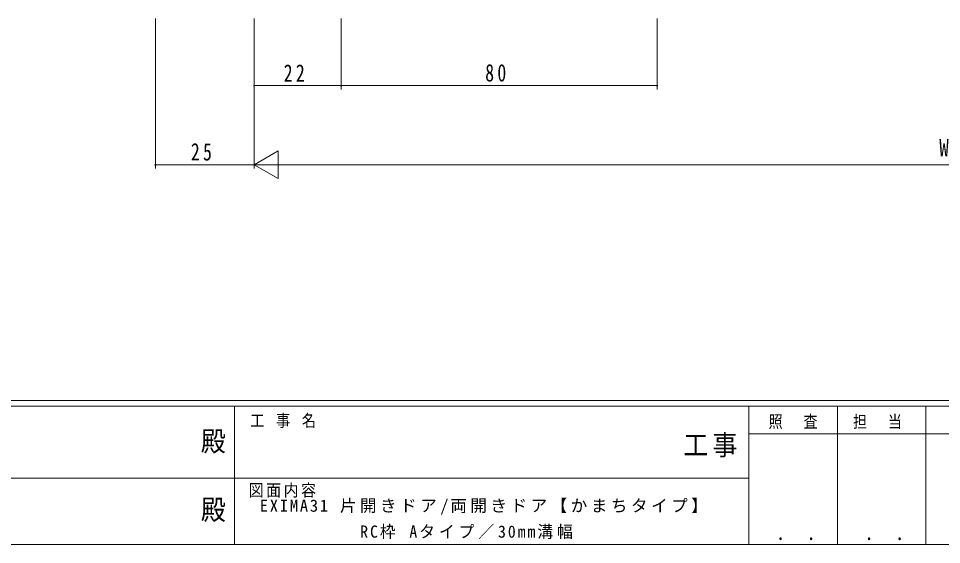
# Model space of a CAD drawing. Units: millimetres on the paper. Extents: x -398 to 398, y -282 to 282.
# Drawn here: x -62.5 to 171.2, y -282.1 to -149 of the extents above; entities that cross this region are included whole.
import ezdxf
from ezdxf.enums import TextEntityAlignment as Align

# ---------------------------------------------------------------- set-up
doc = ezdxf.new("R2010")
doc.units = ezdxf.units.MM
doc.layers.add('0-1_YKK_ZWAK', color=7, linetype='Continuous', lineweight=18)
doc.layers.add('0-6_YKK_D', color=6, linetype='Continuous', lineweight=18)
doc.layers.add('0-2_USER1', color=7, linetype='Continuous')
doc.styles.add('ＭＳ ゴシック', font='')
doc.styles.get('ＭＳ ゴシック').set_extended_font_data('MS Gothic')

msp = doc.modelspace()

# ---------------------------------------------------------------- linework, layer by layer
at = {"layer": '0-1_YKK_ZWAK'}
for p, q in [((377.192, -245.7), (-392.808, -245.7)), ((339.392, -247.1), (-392.808, -247.1)), ((-7.808, -247.1), (-7.808, -282.1)), ((122.392, -247.1), (122.392, -282.1)), ((144.792, -247.1), (144.792, -282.1)), ((167.192, -247.1), (167.192, -282.1)), ((190.576, -254.099), (122.392, -254.099)), ((-135.208, -265.299), (-6.408, -265.299)), ((-6.408, -265.299), (122.392, -265.299)), ((-392.808, -282.1), (339.392, -282.1))]:
    msp.add_line(p, q, dxfattribs=at)
at = {"layer": '0-6_YKK_D'}
for p, q in [((-27.808, -149.006), (-27.808, -187.006)), ((-2.808, -149.006), (-2.808, -167.006)), ((-2.808, -149.006), (-2.808, -187.006)), ((-2.808, -149.006), (-2.808, -187.006)), ((19.192, -149.006), (19.192, -167.006)), ((19.192, -149.006), (19.192, -167.006)), ((99.192, -149.006), (99.192, -167.006)), ((19.192, -166.006), (-2.808, -166.006)), ((99.192, -166.006), (19.192, -166.006)), ((-2.808, -186.006), (3.254, -182.506)), ((3.254, -189.506), (3.254, -182.506)), ((-2.808, -186.006), (-27.808, -186.006)), ((-2.808, -186.006), (9.316, -186.006)), ((-2.808, -186.006), (3.254, -189.506)), ((4.192, -186.006), (340.192, -186.006))]:
    msp.add_line(p, q, dxfattribs=at)
for centre, start, end in [((-2.808, -166.006), 0, 180), ((-2.808, -166.006), 180, 0), ((19.192, -166.006), 0, 180), ((19.192, -166.006), 0, 180), ((19.192, -166.006), 180, 0), ((19.192, -166.006), 180, 0), ((99.192, -166.006), 0, 180), ((99.192, -166.006), 180, 0), ((-27.808, -186.006), 0, 180), ((-27.808, -186.006), 180, 0)]:
    msp.add_arc(centre, 0.106, start, end, dxfattribs=at)

# ---------------------------------------------------------------- texts
at = {"layer": '0-1_YKK_ZWAK', "style": 'ＭＳ ゴシック', "width": 0.9}
for p in [(-16.29, -260.056), (-16.29, -277.378)]:
    msp.add_text('殿', height=5.132, dxfattribs=at).set_placement(p, align=Align.BOTTOM_LEFT)
at = {"layer": '0-1_YKK_ZWAK', "attachment_point": 7, "style": 'ＭＳ ゴシック'}
for s, insert, char_height in [('\\T1.22;\\W0.85;工\\~事\\~名', (-3.796, -252.633), 3.079), ('\\T1.24;\\W0.85;照\\~\\~査', (127.381, -252.88), 3.079), ('\\T1.24;\\W0.85;担\\~\\~当', (148.746, -252.88), 3.079), ('\\T1.17;\\W0.9;工事', (105.823, -260.056), 5.132), ('\\T1.17;\\W0.9;図面内容', (-4.191, -270.248), 3.079), ('\\T1.24;\\W0.85;\\~．\\~．', (126.847, -281.046), 3.592), ('\\T1.24;\\W0.85;\\~．\\~．', (149.247, -281.046), 3.592)]:
    msp.add_mtext(s, dxfattribs=dict(at, insert=insert, char_height=char_height))
at = {"layer": '0-2_USER1', "char_height": 3.079, "attachment_point": 7, "style": 'ＭＳ ゴシック'}
for s, insert in [('\\T1.21;EXIMA31\\~片開きドア/両開きドア【かまちタイプ】', (-1.391, -274.549)), ('\\T1.25;\\W0.95;RC枠\\~Aタイプ／30mm溝幅', (24.029, -280.725))]:
    msp.add_mtext(s, dxfattribs=dict(at, insert=insert))
at = {"layer": '0-6_YKK_D', "color": 7, "style": 'ＭＳ ゴシック', "width": 0.8}
msp.add_text('W', height=4.399, dxfattribs=at).set_placement((170.592, -185.206), align=Align.BOTTOM_LEFT)
at = {"layer": '0-6_YKK_D', "color": 7, "char_height": 4.399, "attachment_point": 7, "style": 'ＭＳ ゴシック'}
for s, insert in [('\\T1.37;\\W0.75;22', (4.672, -165.006)), ('\\T1.37;\\W0.75;80', (55.672, -165.006)), ('\\T1.37;\\W0.75;25', (-18.828, -185.006))]:
    msp.add_mtext(s, dxfattribs=dict(at, insert=insert))

doc.saveas('drawing.dxf')
